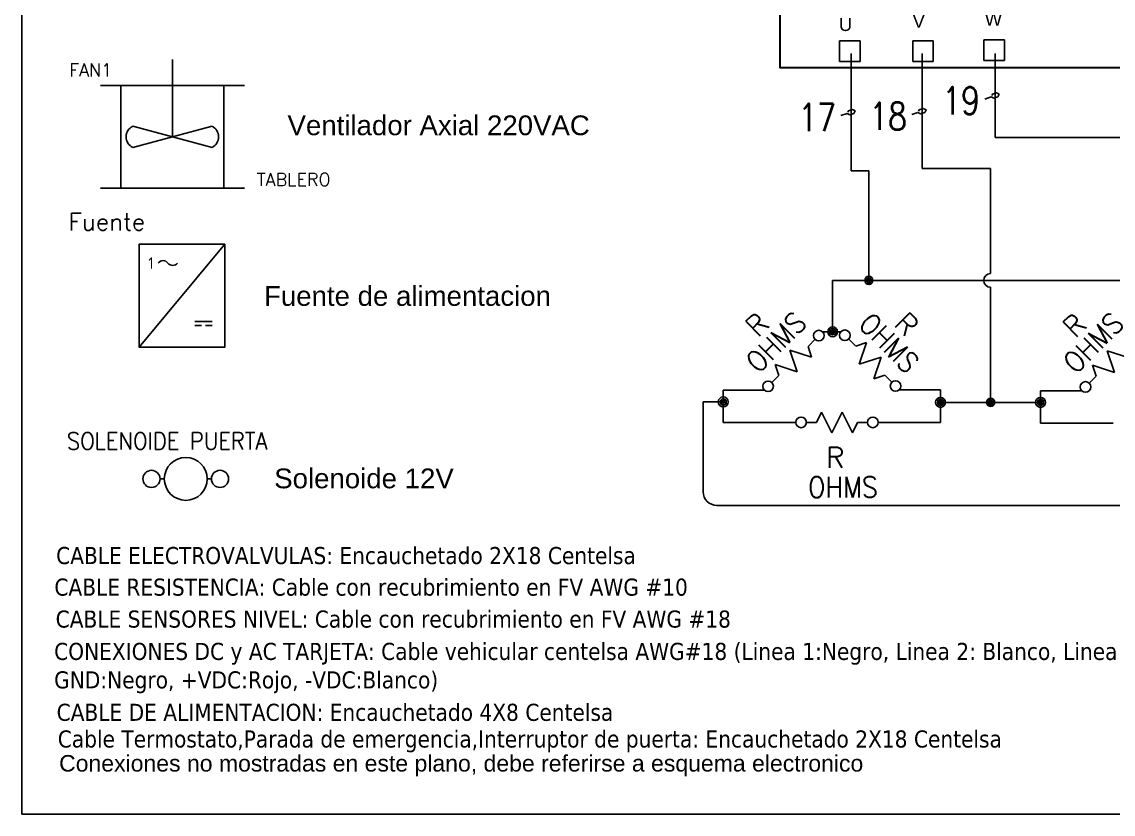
# Model space of a CAD drawing. Header units: inches. Extents: x 18.7 to 39.4, y 4.3 to 20.5.
# Drawn here: x 18.66 to 26.61, y 4.33 to 10.1 of the extents above; entities that cross this region are included whole.
import ezdxf
from ezdxf.enums import TextEntityAlignment as Align

# ---------------------------------------------------------------- set-up
doc = ezdxf.new("R2010")
doc.units = ezdxf.units.IN
doc.header["$MEASUREMENT"] = 0
for name, color, linetype in [('DESC', 250, 'Continuous'), ('MISC', 7, 'Continuous'), ('SYMS', 7, 'Continuous'), ('TAGS', 150, 'Continuous'), ('WIRENO', 250, 'Continuous'), ('WIRES', 7, 'Continuous')]:
    doc.layers.add(name, color=color, linetype=linetype)
doc.styles.add('SLDTEXTSTYLE0', font='tahoma.ttf')
doc.styles.get("Standard").update_dxf_attribs({"font": 'arial.ttf'})
doc.styles.add('WD', font='romans.shx')
doc.styles.add('WD_IEC', font='isocp2.shx', dxfattribs={"width": 0.9, "height": 4})

# ---------------------------------------------------------------- blocks, each defined once
blk = doc.blocks.new('HT0W01')
for p, q in [((-0.0625, 0.0625), (0.0625, 0.0625)), ((-0.0625, -0.0625), (-0.0625, 0.0625)), ((0.0625, 0.0625), (0.0625, -0.0625)), ((0.0625, -0.0625), (-0.0625, -0.0625))]:
    blk.add_line(p, q)
at = {"style": 'WD'}
for tag, p, width in [('INST', (0.0625, 0.4196), 0.7), ('LOC', (0.0625, 0.25), 0.7), ('DESC1', (0.0499, -0.3851), 0.8)]:
    blk.add_attdef(tag, p, '', height=0.125, dxfattribs=dict(at, width=width))
at = {"linetype": 'Continuous', "style": 'WD', "width": 0.8, "flags": 8}
blk.add_attdef('WIRENO', text='', height=0.125, dxfattribs=at).set_placement((0, 0.0938), align=Align.CENTER)
at = {"style": 'WD', "flags": 1}
for tag, p, height in [('X2TERM01', (0, 0.0625), 0.0125), ('X4TERM01', (-0.0625, 0), 0.0125), ('X4TERMDESC01', (-0.0552, -0.0229), 0.025), ('X2TERMDESC01', (-0.006, 0.0287), 0.025), ('STRIPSEQ', (0, 0), 0.00125), ('X1TERMDESC01', (0.0393, 0.007), 0.025), ('X1TERM01', (0.0625, 0), 0.0125), ('LINKTERM', (0, -0.0019), 0.00125), ('X8TERM01', (0, -0.0625), 0.0125), ('X8TERMDESC01', (0, -0.0535), 0.025)]:
    blk.add_attdef(tag, p, '', height=height, dxfattribs=at)
at = {"linetype": 'Continuous', "style": 'WD'}
for tag, p, height, width, flags in [('TAGSTRIP', (0.0499, -0.2288), 0.125, 0.9, 8), ('CAT', (0.2132, -0.4063), 0.1094, 0.8, 1), ('DESC2', (0.0499, -0.5413), 0.125, 0.8, 8), ('DESC3', (0.0499, -0.6976), 0.125, 0.8, 8)]:
    blk.add_attdef(tag, p, '', height=height, dxfattribs=dict(at, width=width, flags=flags))
at = {"linetype": 'Continuous', "style": 'WD', "width": 0.8, "flags": 1}
blk.add_attdef('MFG', text='', height=0.1094, dxfattribs=at).set_placement((0.0882, -0.4063), align=Align.RIGHT)
at = {"style": 'WD', "width": 0.7, "flags": 1}
blk.add_attdef('ASSYCODE', (0.0625, -0.2812), '', height=0.01, dxfattribs=at)
blk = doc.blocks.new('SSR TRIPOLAR')
at = {"layer": 'DESC', "lineweight": 30}
blk.add_lwpolyline([(139.2, 114.4562), (141.5782, 114.4562), (141.5782, 113.478), (139.2, 113.478)], close=True, dxfattribs=at)
at = {"layer": 'SYMS'}
for p in [(139.6106, 114.3756), (140.0683, 114.3764), (140.4883, 114.3764), (141.3468, 114.0803), (141.3529, 113.8088), (139.6237, 113.5805), (140.0683, 113.5805), (140.5007, 113.5867)]:
    blk.add_blockref('HT0W01', p, dxfattribs=at)
at = {"char_height": 0.08, "attachment_point": 1}
for s, width, insert in [('SSR TRI', 0.514207, (141.2819, 114.593)), ('L1', 0.371937, (139.5552, 114.2491)), ('L2', 0.371937, (140.0227, 114.2442)), ('L3', 0.371937, (140.4289, 114.2442)), ('+', 0.371937, (141.1069, 114.1269)), ('HFS24', 0.371937, (139.9028, 114.0315)), ('W', 0.371937, (140.4436, 113.8139)), ('U', 0.371937, (139.5577, 113.7821)), ('V', 0.371937, (140.0055, 113.8017))]:
    blk.add_mtext_dynamic_manual_height_columns(s, width=width, gutter_width=0.05, heights=[0], dxfattribs=dict(at, insert=insert))
blk = doc.blocks.new('HRE1T')
for p, q in [((-0.125, 0), (-0.1875, 0)), ((-0.125, 0), (-0.0938, 0.0625)), ((-0.0938, 0.0625), (-0.0312, -0.0625)), ((-0.0312, -0.0625), (0.0312, 0.0625)), ((0.0312, 0.0625), (0.0938, -0.0625)), ((0.0938, -0.0625), (0.125, 0)), ((0.125, 0), (0.1875, 0))]:
    blk.add_line(p, q)
for centre in [(-0.2178, 0), (0.2178, 0)]:
    blk.add_circle(centre, 0.0322)
at = {"style": 'WD'}
for tag, width, p in [('INST', 0.7, (0, 0.8883)), ('LOC', 0.7, (0, 0.7187)), ('DESC1', 0.7, (0, 0.5625)), ('DESC2', 0.7, (0, 0.4062)), ('RATING1', 0.9, (0.0055, 0.0938))]:
    blk.add_attdef(tag, text='', height=0.125, dxfattribs=dict(at, width=width)).set_placement(p, align=Align.CENTER)
blk.add_attdef('TAG1', text='', height=0.125, dxfattribs=at).set_placement((0, 0.25), align=Align.CENTER)
for tag, p, height, flags in [('FAMILY', (0.2047, 0.1523), 0.01, 9), ('X4TERM01', (-0.25, 0), 0.0125, 1), ('X1TERM02', (0.25, 0), 0.0125, 1)]:
    blk.add_attdef(tag, p, '', height=height, dxfattribs=dict(at, flags=flags))
at = {"linetype": 'Continuous', "style": 'WD', "flags": 9}
for tag, p in [('ASSYCODE', (0.2188, 0.0625)), ('MFG', (0.2278, 0.0887)), ('CAT', (0.2297, 0.1082))]:
    blk.add_attdef(tag, text='', height=0.01, dxfattribs=at).set_placement(p, align=Align.CENTER)
at = {"linetype": 'Continuous', "style": 'WD', "flags": 8}
blk.add_attdef('TERM01', text='', height=0.125, dxfattribs=at).set_placement((-0.3125, -0.047), align=Align.TOP_RIGHT)
blk.add_attdef('TERM02', text='', height=0.125, dxfattribs=at).set_placement((0.3125, -0.047), align=Align.TOP_LEFT)
at = {"style": 'WD', "width": 0.9}
blk.add_attdef('RATING2', text='', height=0.125, dxfattribs=at).set_placement((0.0055, -0.125), align=Align.TOP_CENTER)
blk = doc.blocks.new('WDDOT')
for radius in [0.03, 0.0187, 0.00929]:
    blk.add_circle((0, 0), radius)
blk = doc.blocks.new('VM1_AXIAL_FLOW_FAN1')
for p, q in [((0, 0), (0, 0.75)), ((-0.7, 0.5), (-0.5, 0.5)), ((-0.5, -0.5), (-0.5, 0.5)), ((0.5, 0.5), (-0.5, 0.5)), ((0.5, -0.5), (0.5, 0.5)), ((0.5, 0.5), (0.7, 0.5)), ((0.386, -0.104), (-0.386, 0.104)), ((0.386, 0.104), (-0.386, -0.104)), ((-0.7, -0.5), (-0.5, -0.5)), ((-0.5, -0.5), (0.5, -0.5)), ((0.5, -0.5), (0.7, -0.5))]:
    blk.add_line(p, q)
for centre, start, end in [((-0.333, 0), 117.1247, 242.8753), ((0.333, 0), 297.1247, 62.8753)]:
    blk.add_arc(centre, 0.116, start, end)
at = {"style": 'WD'}
for tag, height, p in [('INST', 0.125, (-0.585, 0.957)), ('LOC', 0.125, (-0.588, 0.777)), ('TAG1', 0.125, (-0.585, 0.586)), ('TERM01', 0.0625, (-0.51, 0.016))]:
    blk.add_attdef(tag, text='', height=height, dxfattribs=at).set_placement(p, align=Align.RIGHT)
for tag, p, height in [('X2TERM04', (0, 0.75), 0.005), ('TERM04', (0.009, 0.76), 0.0625), ('X4TERM01', (-0.5, 0), 0.01), ('X1TERM03', (0.5, 0), 0.005), ('TERM03', (0.511, 0.012), 0.0625), ('RATING1', (0.82, -0.261), 0.125), ('DESC1', (0.82, -0.477), 0.125), ('X8TERM02', (0, -0.5), 0.005), ('TERM02', (0.002, -0.573), 0.0625), ('DESC2', (0.82, -0.661), 0.125), ('DESC3', (0.82, -0.851), 0.125), ('WDTAGALT', (0.827, -1.032), 0.125)]:
    blk.add_attdef(tag, p, '', height=height, dxfattribs=at)
blk.add_attdef('XREF', text='', height=0.0625, rotation=0.0625, dxfattribs=at).set_placement((0.743, 0.595), align=Align.TOP_CENTER)
at = {"style": 'WD', "flags": 1}
for tag, p in [('FAMILY', (-0.659, -0.3)), ('CAT', (-0.659, -0.345)), ('MFG', (-0.657, -0.376)), ('ASSYCODE', (-0.629, -0.405)), ('WDTYPE', (-0.644, -0.442))]:
    blk.add_attdef(tag, text='', height=0.01, dxfattribs=at).set_placement(p, align=Align.CENTER)
blk = doc.blocks.new('HPW1_1PH')
for p, q in [((0, -0.625), (0.625, 0.125)), ((0.4066, -0.4373), (0.5317, -0.4373)), ((0.4066, -0.4686), (0.4535, -0.4686)), ((0.5317, -0.4686), (0.4848, -0.4686))]:
    blk.add_line(p, q)
blk.add_lwpolyline([(0.625, 0.125), (0, 0.125), (0, -0.625), (0.625, -0.625)], close=True)
for centre, start, end in [((0.175, -0.0387), 36.8699, 143.1301), ((0.245, 0.0138), 216.8699, 323.1301)]:
    blk.add_arc(centre, 0.0438, start, end)
at = {"style": 'WD_IEC'}
blk.add_text('1', height=0.084, dxfattribs=at).set_placement((0.105, -0.0124), align=Align.MIDDLE_RIGHT)
at = {"style": 'WD', "width": 0.7}
for tag, p in [('INST', (-0.2843, 0.7938)), ('LOC', (-0.2843, 0.6242)), ('RATING1', (-0.2843, 0.285)), ('XREF', (-0.2843, -0.691)), ('DESC1', (-0.2843, -0.8472)), ('DESC2', (-0.2843, -1.0035)), ('DESC3', (-0.2843, -1.1578))]:
    blk.add_attdef(tag, text='', height=0.125, dxfattribs=at).set_placement(p, align=Align.CENTER)
at = {"style": 'WD'}
blk.add_attdef('TAG1', text='', height=0.125, dxfattribs=at).set_placement((-0.2843, 0.4546), align=Align.CENTER)
at = {"linetype": 'Continuous', "style": 'WD', "flags": 9}
for tag, p in [('MFG', (0.8868, 0.2571)), ('CAT', (0.8888, 0.2765)), ('ASSYCODE', (0.8871, -0.5638))]:
    blk.add_attdef(tag, text='', height=0.01, dxfattribs=at).set_placement(p, align=Align.CENTER)
at = {"linetype": 'Continuous', "style": 'WD', "flags": 8}
for tag, p in [('TERM01', (-0.04, 0.04)), ('TERM04', (1.3525, -0.085)), ('TERM02', (-0.04, -0.2098)), ('TERM05', (1.3525, -0.335)), ('TERM03', (-0.04, -0.46))]:
    blk.add_attdef(tag, text='', height=0.125, dxfattribs=at).set_placement(p, align=Align.RIGHT)
at = {"style": 'WD'}
for tag, p, height, flags in [('X4TERM01', (0, 0), 0.0125, 1), ('X1TERM04', (0.625, -0.125), 0.0125, 1), ('X4TERM02', (0, -0.2498), 0.0125, 1), ('X1TERM05', (0.625, -0.375), 0.0125, 1), ('FAMILY', (0.8618, -0.4829), 0.01, 9), ('X4TERM03', (0, -0.5), 0.0125, 1)]:
    blk.add_attdef(tag, p, '', height=height, dxfattribs=dict(at, flags=flags))
blk = doc.blocks.new('WD_WNV')
at = {"style": 'WD', "flags": 1}
for tag, p in [('W01USER', (-0.0625, 0.0938)), ('W02USER', (-0.0625, 0.0859)), ('W03USER', (-0.0625, 0.0781)), ('W04USER', (-0.0625, 0.0703)), ('W05USER', (-0.0625, 0.0625)), ('W06USER', (-0.0625, 0.0547)), ('W07USER', (-0.0625, 0.0469)), ('W08USER', (-0.0625, 0.0391)), ('W09USER', (-0.0625, 0.0312)), ('W10USER', (-0.0625, 0.0234))]:
    blk.add_attdef(tag, text='', height=0.005, dxfattribs=at).set_placement(p, align=Align.CENTER)
at = {"linetype": 'Continuous', "style": 'WD', "width": 0.8}
blk.add_attdef('WIRENO', text='', height=0.125, dxfattribs=at).set_placement((-0.05, 0), align=Align.MIDDLE_RIGHT)
blk = doc.blocks.new('HCR1T')
for p, q in [((-0.1562, 0), (-0.1875, 0)), ((0.1875, 0), (0.1562, 0))]:
    blk.add_line(p, q)
for centre, radius in [((0, 0), 0.1562), ((-0.25, 0), 0.0625), ((0.25, 0), 0.0625)]:
    blk.add_circle(centre, radius)
at = {"style": 'WD'}
for tag, width, p in [('INST', 0.7, (0, 0.5282)), ('LOC', 0.7, (0, 0.3586)), ('TAG1', 0.9, (0, 0.2024))]:
    blk.add_attdef(tag, text='', height=0.125, dxfattribs=dict(at, width=width)).set_placement(p, align=Align.CENTER)
at = {"style": 'WD', "flags": 9}
blk.add_attdef('FAMILY', text='', height=0.01, dxfattribs=at).set_placement((-0.0053, 0.1698), align=Align.CENTER)
at = {"linetype": 'Continuous', "style": 'WD', "flags": 1}
for tag, p in [('CAT', (0, 0.1593)), ('MFG', (0, 0.1404))]:
    blk.add_attdef(tag, text='', height=0.01, dxfattribs=at).set_placement(p, align=Align.MIDDLE)
at = {"style": 'WD'}
for tag, p, width in [('DESC1', (1.126, 0.0757), 0.9), ('DESC2', (1.126, -0.0806), 0.9), ('DESC3', (1.126, -0.2368), 0.9), ('XREFNO', (1.3591, -0.3931), 0.8), ('XREFNC', (1.3591, -0.5493), 0.8)]:
    blk.add_attdef(tag, p, '', height=0.125, dxfattribs=dict(at, width=width))
at = {"linetype": 'Continuous', "style": 'WD', "flags": 9}
blk.add_attdef('ASSYCODE', text='', height=0.01, dxfattribs=at).set_placement((0, 0.1094), align=Align.CENTER)
at = {"linetype": 'Continuous', "style": 'WD', "width": 0.8, "flags": 8}
for tag, p in [('TERM01', (-0.25, 0)), ('TERM02', (0.25, 0))]:
    blk.add_attdef(tag, text='', height=0.0625, dxfattribs=at).set_placement(p, align=Align.MIDDLE_CENTER)
at = {"style": 'WD', "flags": 1}
for tag, p in [('X4TERM01', (-0.3125, 0)), ('X1TERM02', (0.3125, 0))]:
    blk.add_attdef(tag, p, '', height=0.0125, dxfattribs=at)
at = {"style": 'WD', "width": 0.8, "flags": 8}
for tag, p in [('NO', (1.126, -0.3931)), ('NC', (1.126, -0.5493))]:
    blk.add_attdef(tag, p, '', height=0.125, dxfattribs=at)

msp = doc.modelspace()

# ---------------------------------------------------------------- linework, layer by layer
at = {"color": 7, "linetype": 'Continuous'}
for p, q in [((18.6587, 20.5161), (18.6587, 4.3311)), ((18.6587, 4.3311), (39.4087, 4.3311))]:
    msp.add_line(p, q, dxfattribs=at)
at = {"layer": 'WIRENO'}
for points in [[(25.6766, 9.5418), (25.722, 9.5569), (25.7417, 9.5471), (25.7711, 9.5569), (25.7809, 9.5765), (25.7612, 9.5864), (25.7318, 9.5766), (25.7269, 9.5667)], [(24.6277, 9.4209), (24.673, 9.436), (24.6927, 9.4262), (24.7221, 9.436), (24.7319, 9.4557), (24.7123, 9.4655), (24.6828, 9.4557), (24.6779, 9.4458)], [(25.1441, 9.429), (25.1894, 9.4441), (25.2091, 9.4342), (25.2385, 9.444), (25.2483, 9.4637), (25.2287, 9.4736), (25.1993, 9.4637), (25.1943, 9.4539)]]:
    msp.add_lwpolyline(points, dxfattribs=at)
at = {"layer": 'WIRES'}
for p, q in [((24.7027, 9.0188), (24.7027, 9.873)), ((25.2191, 9.0349), (25.2191, 9.873)), ((25.7516, 9.2605), (25.7516, 9.873)), ((25.7516, 9.2605), (26.8532, 9.2605)), ((24.8318, 9.0188), (24.7027, 9.0188)), ((24.8318, 8.2205), (24.8318, 9.0188)), ((25.7193, 9.0349), (25.2191, 9.0349)), ((25.7193, 8.2705), (25.7193, 9.0349)), ((24.5676, 7.8457), (24.5676, 8.2205)), ((24.5676, 8.2205), (26.868, 8.2205)), ((25.7193, 7.3315), (25.7193, 8.1705)), ((24.4943, 7.8457), (24.6296, 7.8457)), ((23.7701, 7.1859), (23.7701, 7.4214)), ((23.7701, 7.4214), (24.0701, 7.4214)), ((25.3539, 7.4236), (25.0539, 7.4236)), ((25.3539, 7.1859), (25.3539, 7.4236)), ((26.0829, 7.1812), (26.0829, 7.4167)), ((26.0829, 7.4167), (26.3829, 7.4167)), ((23.7701, 7.3354), (23.6247, 7.3354)), ((23.6247, 7.3354), (23.6247, 6.6809)), ((25.3539, 7.3315), (26.0829, 7.3315)), ((24.2994, 7.1859), (23.7701, 7.1859)), ((24.8994, 7.1859), (25.3539, 7.1859)), ((26.6123, 7.1812), (26.0829, 7.1812)), ((23.7247, 6.5809), (27.7025, 6.5809))]:
    msp.add_line(p, q, dxfattribs=at)
for centre, radius, start in [((25.7193, 8.2205), 0.05, 90), ((23.7247, 6.6809), 0.1, 180)]:
    msp.add_arc(centre, radius, start, 270, dxfattribs=at)

# ---------------------------------------------------------------- block references
at = {"layer": 'DESC', "xscale": 1.2, "yscale": 1.2, "zscale": 1.2}
msp.add_blockref('SSR TRIPOLAR', (-142.8557, -126.4051), dxfattribs=at)
at = {"layer": 'SYMS'}
ref = msp.add_blockref('VM1_AXIAL_FLOW_FAN1', (19.7562, 9.2664), dxfattribs=dict(at, xscale=0.75, yscale=0.75, zscale=0.75))
ref.add_attrib('DESC1', 'TABLERO', (20.371, 8.9086), dxfattribs={"layer": 'DESC', "height": 0.09375, "style": 'WD'})
ref.add_attrib('TAG1', 'FAN1', dxfattribs={"layer": 'TAGS', "color": 250, "height": 0.09375, "style": 'WD'}).set_placement((19.3171, 9.7061), align=Align.RIGHT)
ref = msp.add_blockref('HPW1_1PH', (19.5135, 8.3593), dxfattribs=at)
ref.add_attrib('TAG1', 'Fuente', dxfattribs={"layer": 'TAGS', "color": 250, "height": 0.125, "style": 'WD'}).set_placement((19.2785, 8.5842), align=Align.CENTER)
for p in [(24.8318, 8.2205), (25.7193, 7.3315)]:
    msp.add_blockref('WDDOT', p, dxfattribs=at)
ref = msp.add_blockref('HRE1T', (24.2822, 7.6335), dxfattribs=dict(at, xscale=1.2, yscale=1.2, zscale=1.2, rotation=45))
ref.add_attrib('RATING1', 'OHMS', dxfattribs={"layer": 'MISC', "color": 250, "height": 0.15, "rotation": 45, "style": 'WD', "width": 0.9}).set_placement((24.2073, 7.7178), align=Align.CENTER)
ref.add_attrib('TAG1', 'R', dxfattribs={"layer": 'TAGS', "color": 250, "height": 0.15, "rotation": 45, "style": 'WD'}).set_placement((24.0701, 7.8457), align=Align.CENTER)
ref = msp.add_blockref('HRE1T', (24.8417, 7.6357), dxfattribs=dict(at, xscale=1.2, yscale=1.2, zscale=1.2, rotation=315))
ref.add_attrib('RATING1', 'OHMS', dxfattribs={"layer": 'MISC', "color": 250, "height": 0.15, "rotation": 315, "style": 'WD', "width": 0.9}).set_placement((24.926, 7.7106), align=Align.CENTER)
ref.add_attrib('TAG1', 'R', dxfattribs={"layer": 'TAGS', "color": 250, "height": 0.15, "rotation": 315, "style": 'WD'}).set_placement((25.0539, 7.8479), align=Align.CENTER)
ref = msp.add_blockref('HRE1T', (26.5951, 7.6288), dxfattribs=dict(at, xscale=1.2, yscale=1.2, zscale=1.2, rotation=45))
ref.add_attrib('RATING1', 'OHMS', dxfattribs={"layer": 'MISC', "color": 250, "height": 0.15, "rotation": 45, "style": 'WD', "width": 0.9}).set_placement((26.5202, 7.7131), align=Align.CENTER)
ref.add_attrib('TAG1', 'R', dxfattribs={"layer": 'TAGS', "color": 250, "height": 0.15, "rotation": 45, "style": 'WD'}).set_placement((26.3829, 7.841), align=Align.CENTER)
at = {"layer": 'SYMS', "xscale": 1.2, "yscale": 1.2, "zscale": 1.2}
for p in [(24.5676, 7.8457), (23.7701, 7.3354), (25.3539, 7.3315), (26.0829, 7.3315)]:
    msp.add_blockref('WDDOT', p, dxfattribs=at)
at = {"layer": 'SYMS'}
ref = msp.add_blockref('HRE1T', (24.5994, 7.1859), dxfattribs=dict(at, xscale=1.2, yscale=1.2, zscale=1.2))
ref.add_attrib('RATING1', 'OHMS', dxfattribs={"layer": 'MISC', "color": 250, "height": 0.15, "rotation": 360, "style": 'WD', "width": 0.9}).set_placement((24.6425, 6.6385), align=Align.CENTER)
ref.add_attrib('TAG1', 'R', dxfattribs={"layer": 'TAGS', "color": 250, "height": 0.15, "rotation": 360, "style": 'WD'}).set_placement((24.5866, 6.8552), align=Align.CENTER)
ref = msp.add_blockref('HCR1T', (19.8534, 6.774), dxfattribs=at)
ref.add_attrib('DESC1', 'SOLENOIDE PUERTA', (18.9872, 6.988), dxfattribs={"layer": 'DESC', "height": 0.125, "style": 'WD', "width": 0.9})
at = {"layer": 'WIRENO'}
ref = msp.add_blockref('WD_WNV', (25.7516, 9.5668), dxfattribs=at)
ref.add_attrib('WIRENO', '19', dxfattribs={"linetype": 'Continuous', "height": 0.2, "style": 'WD', "width": 0.8}).set_placement((25.641, 9.5299), align=Align.MIDDLE_RIGHT)
ref = msp.add_blockref('WD_WNV', (24.7027, 9.4459), dxfattribs=at)
ref.add_attrib('WIRENO', '17', dxfattribs={"linetype": 'Continuous', "height": 0.2, "style": 'WD', "width": 0.8}).set_placement((24.5921, 9.409), align=Align.MIDDLE_RIGHT)
ref = msp.add_blockref('WD_WNV', (25.2191, 9.454), dxfattribs=at)
ref.add_attrib('WIRENO', '18', dxfattribs={"linetype": 'Continuous', "height": 0.2, "style": 'WD', "width": 0.8}).set_placement((25.1085, 9.4171), align=Align.MIDDLE_RIGHT)

# ---------------------------------------------------------------- texts
at = {"attachment_point": 1}
for s, width, gutter_width, heights, insert, char_height in [('\\A1;Ventilador Axial 220VAC', 44.870799, 1, [0], (20.5953, 9.4225), 0.144), ('Fuente de alimentacion', 2.087765, 1, [0.417], (20.4239, 8.1791), 0.144), ('Solenoide 12V', 2.104593, 1, [0], (20.4981, 6.8497), 0.144), ('Conexiones no mostradas en este plano, debe referirse a esquema electronico', 9.456212, 0.05, [0], (18.9303, 4.7618), 0.12)]:
    msp.add_mtext_dynamic_manual_height_columns(s, width=width, gutter_width=gutter_width, heights=heights, dxfattribs=dict(at, insert=insert, char_height=char_height))
at = {"color": 7, "linetype": 'Continuous', "lineweight": 0, "char_height": 0.1245, "attachment_point": 1, "style": 'SLDTEXTSTYLE0'}
for s, insert in [('CABLE ELECTROVALVULAS: Encauchetado 2X18 Centelsa', (18.9086, 6.2779)), ('CABLE RESISTENCIA: Cable con recubrimiento en FV AWG #10', (18.8957, 6.0478)), ('CABLE SENSORES NIVEL: Cable con recubrimiento en FV AWG #18', (18.905, 5.8151)), ('CONEXIONES DC y AC TARJETA: Cable vehicular centelsa AWG#18 (Linea 1:Negro, Linea 2: Blanco, Linea 3:Rojo\\PGND:Negro, +VDC:Rojo, -VDC:Blanco)', (18.8942, 5.5794))]:
    msp.add_mtext(s, dxfattribs=dict(at, insert=insert))
at = {"char_height": 0.1245, "attachment_point": 1, "style": 'SLDTEXTSTYLE0'}
for s, width, insert in [('CABLE DE ALIMENTACION: Encauchetado 4X8 Centelsa', 8.569668, (18.9121, 5.1355)), ('Cable Termostato,Parada de emergencia,Interruptor de puerta: Encauchetado 2X18 Centelsa', 9.010346, (18.9206, 4.9412))]:
    msp.add_mtext_dynamic_manual_height_columns(s, width=width, gutter_width=1, heights=[0], dxfattribs=dict(at, insert=insert))

doc.saveas('drawing.dxf')
